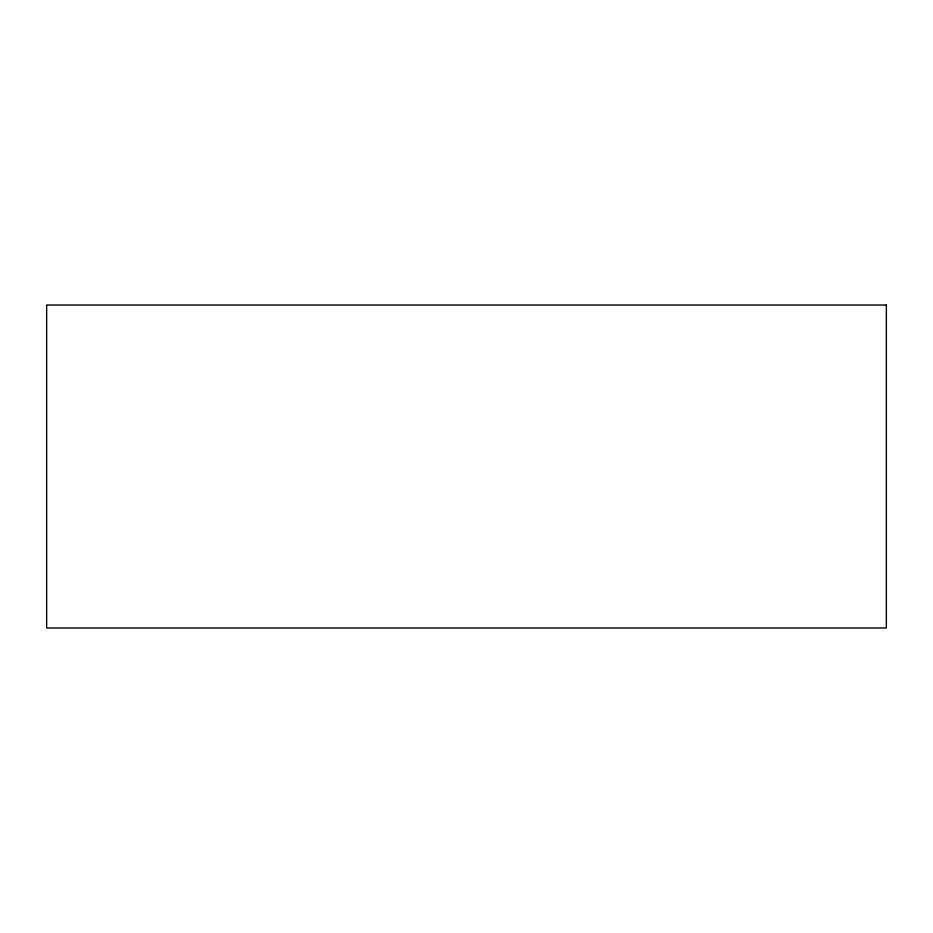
<?xml version="1.0" encoding="UTF-8"?>
<svg xmlns="http://www.w3.org/2000/svg" width="933" height="933" viewBox="0 0 933 933"><rect width="100%" height="100%" fill="white"/><g stroke="black" fill="none" stroke-linecap="round" stroke-linejoin="round"><path stroke-width="1.4" d="M886.35 305.021L46.65 305.021L46.65 627.979L886.35 627.979L886.35 305.021"/></g></svg>
